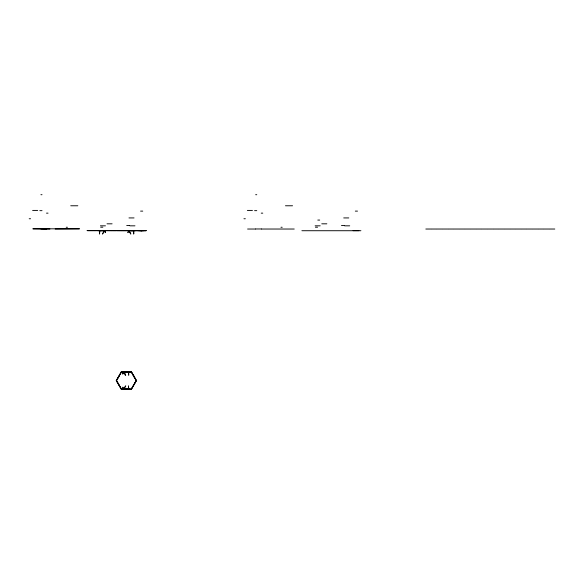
<?xml version="1.0" encoding="UTF-8"?>
<svg xmlns="http://www.w3.org/2000/svg" width="584" height="584" viewBox="0 0 584 584"><rect width="100%" height="100%" fill="white"/><g stroke="black" fill="none" stroke-linecap="round" stroke-linejoin="round"><path stroke-width="0.88" d="M104.492 230.724L105.463 232.651L104.609 230.716M123.677 389.046L125.742 385.863L123.64 389.112L122.771 387.163L123.779 389.068M96.732 230.724L94.396 230.724M102.521 233.936L104.456 230.585L104.609 230.928M104.631 230.687L102.536 233.907M106.565 230.724L99.776 230.921M116.398 230.724L114.07 230.724M126.232 230.724L123.903 230.724M133.736 233.892L133.539 230.695L128.823 230.724L127.852 232.651L128.86 230.585L130.794 233.936M136.072 230.724L133.736 230.95M145.905 230.724L143.576 230.724M146.161 230.724L87.023 230.505L146.161 230.505M116.274 380.556L121.319 371.811L131.407 371.811L136.459 380.556L131.407 389.294L121.319 389.294L116.274 380.556L121.443 389.294M116.333 380.666L121.443 371.811M123.779 372.037L122.771 373.942L123.786 372.256M121.319 388.849L120.151 386.827M131.02 372.037L128.692 372.263M121.319 389.294L131.473 389.185M136.393 380.666L131.407 371.811M121.706 389.075L123.297 388.849M131.407 372.263L132.575 374.278M131.283 389.294L136.393 380.439M130.78 233.907L128.684 230.687M121.253 371.928L131.473 371.928M117.822 382.797L116.654 380.775M117.931 382.987L118.932 384.717M132.685 374.475L133.488 376.308L133.875 376.089M119.041 384.907L120.041 386.637M133.984 376.286L133.605 376.505L134.794 378.118M134.904 378.315L136.072 380.33M40.916 194.706L42.011 194.706M255.661 194.706L256.756 194.706M70.737 205.772L77.818 205.772M285.474 205.772L292.555 205.772M32.624 210.422L37.697 210.422M247.361 210.422L252.434 210.422M39.843 210.649L42.019 210.649M254.588 210.649L256.763 210.649M140.576 211.116L142.751 211.116M355.32 211.116L357.496 211.116M46.501 213.145L48.034 213.145M261.245 213.145L262.778 213.145M128.969 217.927L134.043 217.927M343.713 217.927L348.787 217.927M29.2 218.752L30.587 218.752M243.944 218.752L245.331 218.752M317.791 220.073L319.703 220.073M107.018 223.818L112.092 223.818M321.762 223.818L326.836 223.818M126.713 225.475L129.582 225.475M341.45 225.475L344.319 225.475M100.39 225.826L105.463 225.826M129.889 225.826L134.962 225.826M315.126 225.826L320.2 225.826M344.633 225.826L349.707 225.826M66.233 227.256L67.452 227.256M100.66 227.205L102.835 227.205M280.97 227.256L282.196 227.256M315.404 227.205L317.579 227.205M46.698 228.972L40.843 228.862M255.588 228.972L261.442 228.972M247.594 229.03L255.515 229.03M261.501 229.03L294.241 229.03M425.831 229.03L430.904 229.03M431.459 229.03L436.533 229.03M437.095 229.03L442.168 229.03M442.723 229.03L447.797 229.03M448.359 229.03L453.432 229.03M453.987 229.03L459.06 229.03M459.623 229.03L464.696 229.03M465.251 229.03L470.324 229.03M470.886 229.03L475.96 229.03M476.515 229.03L481.588 229.03M482.143 229.03L487.224 229.03M487.779 229.03L492.852 229.03M493.407 229.03L498.481 229.03M499.043 229.03L504.116 229.03M504.671 229.03L509.744 229.03M510.306 229.03L515.38 229.03M515.935 229.03L521.008 229.03M521.57 229.03L526.644 229.03M527.199 229.03L532.272 229.03M532.834 229.03L537.908 229.03M538.463 229.03L543.536 229.03M544.091 229.03L549.172 229.03M549.726 229.03L554.8 229.03M104.397 230.695L99.776 230.695L99.579 233.892M138.342 230.673L144.146 230.673M353.086 230.673L358.883 230.673M301.892 230.724L360.905 230.724M99.579 230.95L97.243 230.724M133.539 230.921L126.75 230.724M123.983 372.198L128.692 372.154M128.495 372.227L121.706 372.037M116.654 380.33L117.822 378.315M136.072 380.775L134.904 382.797M128.495 388.878L124.005 388.878L128.692 388.959M128.692 388.849L131.02 389.075M120.151 374.278L121.319 372.263M120.041 374.475L119.041 376.198M134.794 382.987L133.794 384.717M118.932 376.395L117.931 378.118M133.685 384.907L132.685 386.637M132.575 386.827L131.407 388.849M136.583 230.724L138.919 230.724M116.917 230.724L119.245 230.724M107.084 230.724L109.412 230.724M87.41 230.724L89.739 230.724M122.801 373.957C123.589 367.015 128.246 381.505 123.662 372.242M143.35 230.724L141.357 230.95L141.357 230.505M141.131 230.505L141.131 230.95L139.138 230.724M133.736 230.724L133.736 233.928M128.692 372.037L128.692 375.235L128.495 372.001M128.692 389.075L128.495 385.871L128.495 389.105M123.684 230.724L121.684 230.724M121.465 230.724L119.472 230.724M113.843 230.724L111.851 230.724M111.632 230.724L109.631 230.724M99.579 230.724L99.579 233.928M94.177 230.724L92.184 230.724M91.958 230.724L89.965 230.724M55.188 229.03L79.497 228.811L32.857 228.811L49.917 229.03"/></g></svg>
